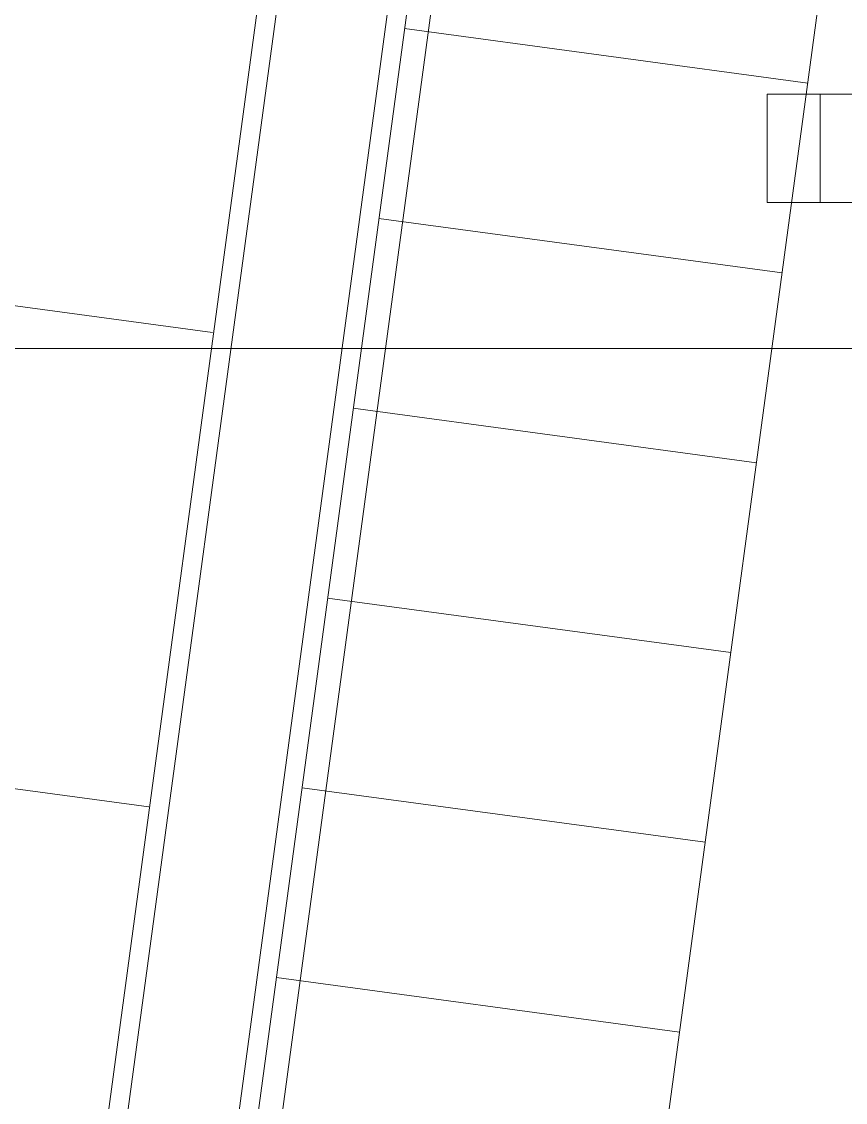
# Model space of a CAD drawing. Header units: millimetres. Extents: x -280308 to 6402717, y -14 to 2073074.
# Drawn here: x -43512 to -39210, y 560448 to 566091 of the extents above; entities that cross this region are included whole.
import ezdxf
from ezdxf.enums import TextEntityAlignment as Align

# ---------------------------------------------------------------- set-up
doc = ezdxf.new("R2010")
doc.units = ezdxf.units.MM
doc.layers.get('0').update_dxf_attribs({"lineweight": 0})
doc.layers.add('A-FURN-EQPM', color=177, linetype='Continuous', lineweight=0)
doc.layers.add('A-Z22-T-Anno_Text', color=152, linetype='Continuous', lineweight=9)
doc.styles.add('TGF_A', font='arial.ttf')

# ---------------------------------------------------------------- blocks, each defined once
blk = doc.blocks.new('A$Cc6df37c2')
at = {"color": 0, "linetype": 'ByBlock', "lineweight": -2}
for p, q in [((-1250.9, -296.1), (-1250.9, 270)), ((-1250.9, 270), (-1232, 270)), ((-1232, 270), (-973.5, 270)), ((-973.5, 270), (-771.9, 270)), ((-973.5, -296.1), (-973.5, 270)), ((-1232, -296.1), (-1250.9, -296.1)), ((-973.5, -296.1), (-1232, -296.1)), ((-771.9, -296.1), (-973.5, -296.1))]:
    blk.add_line(p, q, dxfattribs=at)
blk = doc.blocks.new('A$C834590f0')
at = {"ltscale": 0.25}
for p, q in [((-67820.1, -16942), (-66147.8, -4562.2)), ((-65562.3, -6952.5), (-66633.2, -14880.5)), ((-63580.3, -7220.3), (-64651.2, -15148.3)), ((-65820.2, -7926.8), (-63714.1, -8211.3)), ((-66822.9, -9513.3), (-71613.2, -8870.2)), ((-65954.1, -8917.8), (-63848, -9202.3)), ((-66088, -9908.8), (-63981.9, -10193.3)), ((-66221.9, -10899.8), (-64115.7, -11184.3)), ((-67155.3, -11989.5), (-71945.6, -11346.5)), ((-66355.7, -11890.8), (-64249.6, -12175.3)), ((-66489.6, -12881.7), (-64383.5, -13166.3))]:
    blk.add_line(p, q, dxfattribs=at)
blk.add_lwpolyline([(-66354.7, -6103.5), (-65587.9, -6207.1), (-66806, -15223.8), (-67574, -15120)], dxfattribs=at)
blk.add_lwpolyline([(-66270.3, -6215.9), (-65700.4, -6292.8), (-66891.7, -15111.3), (-67461.5, -15034.3)], close=True, dxfattribs=at)
for radius, start, end in [(9333.2, 17.25791, 82.30625), (6246.1, 26.31463, 82.30676), (6146.1, 26.77659, 82.30676)]:
    blk.add_arc((-66983.9, -10752.1), radius, start, end, dxfattribs=at)
at = {"layer": 'A-FURN-EQPM', "color": 32, "ltscale": 0.25, "true_color": 0xdd6108}
blk.add_blockref('A$Cc6df37c2', (-62676, -8538.8), dxfattribs=at)
blk = doc.blocks.new('A$Cf856f872')
at = {"ltscale": 0.25}
blk.add_blockref('A$C834590f0', (70322.8, -713.8), dxfattribs=at)
blk = doc.blocks.new('*U540')
at = {"lineweight": -2}
blk.add_lwpolyline([(0.2344, 0), (7.6317, 0)], dxfattribs=at)
at = {"color": 7, "lineweight": -2, "style": 'TGF_A', "flags": 8}
for tag, height, p in [('NOTE1', 0.0625, (0, 0.3375)), ('DET', 0.0938, (0, 0.0961)), ('SHT', 0.075, (0, -0.1021)), ('NOTE2', 0.0625, (0, -0.3994))]:
    blk.add_attdef(tag, text='', height=height, dxfattribs=at).set_placement(p, align=Align.MIDDLE)
blk = doc.blocks.new('A$Cba193409')
at = {"layer": 'A-Z22-T-Anno_Text', "color": 7, "xscale": 4266.666666600002, "yscale": 4266.666666600002, "zscale": 4266.666666600002}
blk.add_blockref('*U540', (-74879.7, -8888.9), dxfattribs=at)
blk = doc.blocks.new('4')
at = {"ltscale": 0.25}
blk.add_blockref('A$Cf856f872', (-46014.9, 574695.2), dxfattribs=at)
at = {"layer": 'A-FURN-EQPM', "color": 0, "linetype": 'ByBlock', "lineweight": -2, "ltscale": 0.25}
blk.add_blockref('A$Cba193409', (22557.9, 573273.3), dxfattribs=at)

msp = doc.modelspace()

# ---------------------------------------------------------------- block references
msp.add_blockref('4', (0, 0))

doc.saveas('drawing.dxf')
